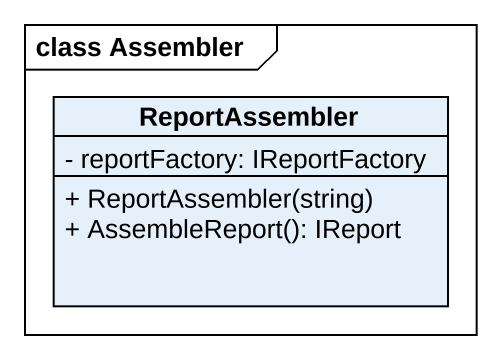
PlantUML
@startuml
mainframe class Assembler
hide circle
hide empty members
skinparam classAttributeIconSize 0
class ReportAssembler {
  - reportFactory: IReportFactory
  + ReportAssembler(string)
  + AssembleReport(): IReport
}
@enduml
